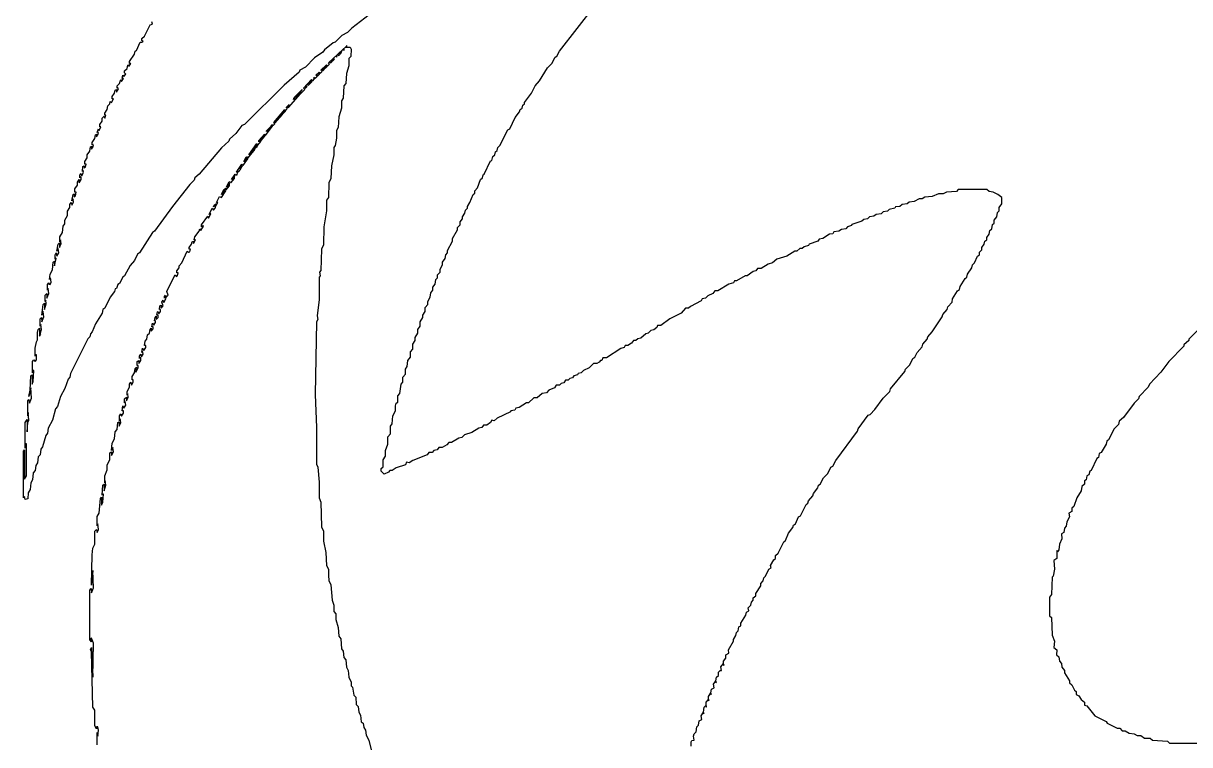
# Model space of a CAD drawing. Extents: x -695846 to 822170, y -413475 to 397179.
# Drawn here: x 389659 to 390174, y 307938 to 308257 of the extents above; entities that cross this region are included whole.
import ezdxf

# ---------------------------------------------------------------- set-up
doc = ezdxf.new("R2010")
doc.units = 0
doc.header["$LTSCALE"] = 1000
doc.header["$MEASUREMENT"] = 0

# ---------------------------------------------------------------- blocks, each defined once
blk = doc.blocks.new('中亿国际')
at = {"color": 4, "linetype": 'Continuous'}
for points in [[(2530224.44, -167420.67), (2530216.76, -167426.43), (2530214.84, -167428.35), (2530212.37, -167429.73), (2530209.35, -167432.74), (2530208.53, -167433.02), (2530204.69, -167436.04), (2530203.87, -167437.13), (2530200.3, -167439.6), (2530196.19, -167443.72), (2530193.72, -167445.09), (2530193.44, -167445.91), (2530186.86, -167451.67), (2530169.3, -167468.96), (2530168.2, -167469.5), (2530165.46, -167473.07), (2530162.72, -167475.54), (2530162.44, -167476.36), (2530159.15, -167479.38), (2530149.27, -167490.9), (2530147.35, -167492.55), (2530147.08, -167493.65), (2530145.16, -167495.57), (2530137.48, -167505.17), (2530129.52, -167516.14), (2530128.7, -167516.69), (2530122.94, -167525.74), (2530122.12, -167526.29), (2530120.74, -167529.04), (2530118.82, -167531.23), (2530116.35, -167535.89), (2530115.53, -167536.44), (2530114.16, -167539.19), (2530113.34, -167539.73), (2530112.79, -167541.38), (2530112.24, -167541.66), (2530111.96, -167542.75), (2530110.04, -167545.22), (2530107.58, -167550.16), (2530106.75, -167550.71), (2530106.48, -167552.35), (2530103.46, -167557.02), (2530102.09, -167560.58), (2530101.27, -167561.41), (2530100.99, -167562.78), (2530100.17, -167563.6), (2530092.49, -167578.97), (2530092.21, -167580.61), (2530091.39, -167581.43), (2530090.02, -167585.55), (2530088.1, -167589.12), (2530086.73, -167593.5), (2530085.9, -167594.6), (2530084.53, -167599.54), (2530082.61, -167603.11), (2530082.34, -167605.3), (2530081.51, -167606.4), (2530080.14, -167611.34), (2530079.32, -167612.43), (2530079.04, -167614.9), (2530078.22, -167615.73), (2530077.95, -167618.47), (2530077.12, -167619.57), (2530076.85, -167621.76), (2530076.03, -167622.86), (2530075.75, -167625.88), (2530074.93, -167627.25), (2530074.66, -167630.27), (2530073.83, -167631.64), (2530073.56, -167634.38), (2530072.46, -167634.66), (2530072.19, -167633.28), (2530071.64, -167633.83), (2530071.64, -167613.26), (2530072.19, -167612.71), (2530072.19, -167625.6), (2530073.01, -167624.23), (2530073.01, -167609.97), (2530072.46, -167609.97), (2530072.46, -167611.89), (2530072.46, -167600.64), (2530073.28, -167599.27), (2530073.28, -167604.75), (2530073.56, -167600.64), (2530074.11, -167599.54), (2530073.83, -167596.25), (2530073.56, -167597.62), (2530073.56, -167591.04), (2530074.11, -167590.49), (2530074.38, -167592.13), (2530075.2, -167589.94), (2530074.93, -167585.27), (2530074.11, -167589.12), (2530074.66, -167586.37), (2530074.93, -167580.06), (2530075.48, -167579.51), (2530075.48, -167583.63), (2530076.03, -167582.53), (2530076.3, -167577.59), (2530075.75, -167577.59), (2530075.75, -167578.69), (2530075.75, -167573.75), (2530076.3, -167572.93), (2530076.85, -167573.75), (2530077.4, -167572.93), (2530077.4, -167570.73), (2530076.85, -167570.73), (2530076.85, -167571.28), (2530076.85, -167567.72), (2530077.4, -167564.97), (2530077.95, -167564.15), (2530077.95, -167560.86), (2530078.22, -167559.49), (2530078.77, -167558.94), (2530078.77, -167562.5), (2530079.32, -167561.68), (2530079.04, -167561.41), (2530079.59, -167559.49), (2530079.32, -167557.29), (2530079.04, -167558.12), (2530079.04, -167554.82), (2530079.59, -167554.27), (2530079.87, -167556.2), (2530080.69, -167554), (2530080.42, -167551.53), (2530079.87, -167553.18), (2530080.42, -167548.51), (2530080.96, -167547.96), (2530080.96, -167550.71), (2530081.79, -167548.24), (2530081.51, -167546.59), (2530081.24, -167547.14), (2530081.24, -167544.4), (2530082.06, -167543.58), (2530082.06, -167545.77), (2530082.89, -167543.58), (2530082.61, -167541.38), (2530082.34, -167542.2), (2530082.34, -167539.73), (2530082.89, -167538.91), (2530082.89, -167539.46), (2530083.43, -167539.73), (2530083.98, -167538.64), (2530083.71, -167536.72), (2530083.16, -167537.54), (2530083.43, -167535.07), (2530084.53, -167533.15), (2530084.81, -167529.86), (2530085.35, -167529.31), (2530085.35, -167531.5), (2530086.18, -167528.21), (2530085.9, -167527.94), (2530085.63, -167528.49), (2530085.63, -167526.57), (2530086.18, -167525.74), (2530086.45, -167527.12), (2530087.27, -167525.74), (2530087, -167523.82), (2530086.45, -167524.92), (2530087, -167521.9), (2530087.55, -167521.35), (2530087.55, -167523.27), (2530088.37, -167521.63), (2530088.1, -167519.98), (2530087.82, -167520.81), (2530087.82, -167518.61), (2530088.92, -167516.69), (2530089.19, -167513.95), (2530090.02, -167512.85), (2530090.02, -167511.2), (2530091.12, -167509.28), (2530091.12, -167507.36), (2530092.21, -167505.72), (2530092.21, -167504.35), (2530092.76, -167503.52), (2530093.04, -167504.62), (2530093.86, -167503.25), (2530093.58, -167501.88), (2530093.04, -167502.7), (2530093.58, -167499.96), (2530094.13, -167499.68), (2530094.13, -167501.05), (2530094.68, -167500.5), (2530094.96, -167498.86), (2530094.41, -167498.86), (2530094.41, -167497.49), (2530095.5, -167495.84), (2530095.5, -167494.47), (2530096.33, -167493.37), (2530096.33, -167494.74), (2530097.15, -167493.37), (2530097.15, -167492.27), (2530096.88, -167492), (2530096.6, -167492.55), (2530096.6, -167491.45), (2530097.15, -167490.63), (2530097.43, -167491.73), (2530098.25, -167490.08), (2530097.97, -167489.26), (2530097.7, -167489.81), (2530097.97, -167487.61), (2530098.52, -167487.34), (2530098.52, -167488.16), (2530099.07, -167487.89), (2530099.35, -167486.51), (2530098.8, -167486.51), (2530098.8, -167485.42), (2530099.89, -167483.77), (2530099.89, -167482.4), (2530100.99, -167480.75), (2530101.27, -167478.83), (2530101.81, -167478.56), (2530101.81, -167479.93), (2530102.64, -167478.56), (2530102.36, -167477.73), (2530102.09, -167478.01), (2530102.09, -167476.91), (2530103.19, -167475.27), (2530103.46, -167473.62), (2530104.01, -167473.35), (2530104.01, -167474.44), (2530104.83, -167473.07), (2530104.56, -167472.25), (2530104.28, -167472.52), (2530104.83, -167470.88), (2530105.11, -167471.7), (2530105.93, -167470.05), (2530105.38, -167470.05), (2530105.38, -167468.96), (2530106.48, -167467.58), (2530106.48, -167466.21), (2530107.3, -167465.39), (2530107.58, -167466.21), (2530108.12, -167464.84), (2530107.58, -167464.84), (2530107.58, -167464.02), (2530108.67, -167462.37), (2530108.95, -167460.73), (2530109.77, -167459.9), (2530110.04, -167458.81), (2530110.59, -167459.35), (2530111.42, -167457.71), (2530110.87, -167457.71), (2530110.87, -167456.61), (2530111.96, -167455.24), (2530112.24, -167453.87), (2530112.79, -167453.59), (2530112.79, -167454.69), (2530113.61, -167453.32), (2530113.34, -167452.77), (2530113.06, -167453.04), (2530113.06, -167451.95), (2530114.16, -167450.85), (2530114.71, -167449.2), (2530114.98, -167450.03), (2530115.81, -167448.65), (2530115.26, -167448.65), (2530115.53, -167447.28), (2530116.08, -167447.83), (2530116.9, -167446.73), (2530116.35, -167446.19), (2530116.35, -167445.36), (2530117.45, -167444.27), (2530117.73, -167442.89), (2530118.27, -167442.62), (2530118.27, -167443.44), (2530119.1, -167442.07), (2530118.55, -167442.07), (2530118.55, -167441.25), (2530120.74, -167437.96), (2530121.02, -167436.58), (2530121.57, -167436.31), (2530123.21, -167432.74), (2530124.04, -167432.74), (2530124.58, -167432.19), (2530124.04, -167431.92), (2530124.04, -167431.1), (2530125.13, -167430), (2530127.6, -167425.06), (2530128.7, -167424.79), (2530128.43, -167423.69)], [(2530595.9, -167554.27), (2530586.29, -167563.88), (2530586.29, -167564.43), (2530584.1, -167566.35), (2530584.1, -167566.89), (2530577.52, -167573.75), (2530573.95, -167578.42), (2530569.01, -167583.63), (2530568.46, -167585), (2530564.35, -167589.12), (2530564.07, -167590.21), (2530562.15, -167592.13), (2530557.49, -167598.44), (2530555.57, -167600.09), (2530555.29, -167601.46), (2530553.37, -167603.38), (2530550.9, -167608.32), (2530550.08, -167608.87), (2530549.81, -167610.24), (2530547.61, -167613.81), (2530546.79, -167614.35), (2530546.52, -167616), (2530545.69, -167616.55), (2530543.22, -167621.76), (2530542.67, -167622.04), (2530542.13, -167623.68), (2530541.3, -167624.23), (2530541.03, -167625.88), (2530540.21, -167626.43), (2530540.21, -167627.8), (2530539.11, -167628.89), (2530538.83, -167630.81), (2530536.91, -167633.83), (2530535.54, -167637.67), (2530534.72, -167638.5), (2530534.72, -167639.87), (2530533.35, -167640.69), (2530533.62, -167642.34), (2530532.52, -167644.53), (2530532.25, -167646.45), (2530531.43, -167647.28), (2530531.15, -167649.2), (2530530.05, -167649.74), (2530530.33, -167651.94), (2530529.23, -167654.41), (2530528.96, -167656.88), (2530528.41, -167657.7), (2530528.13, -167657.15), (2530528.13, -167660.72), (2530526.76, -167661.54), (2530527.04, -167665.38), (2530526.49, -167668.4), (2530525.94, -167668.95), (2530525.67, -167676.63), (2530524.84, -167677.73), (2530524.84, -167685.96), (2530525.67, -167686.78), (2530525.94, -167694.46), (2530527.04, -167697.2), (2530526.76, -167699.95), (2530528.13, -167701.05), (2530527.86, -167703.24), (2530528.96, -167704.06), (2530529.23, -167705.98), (2530530.05, -167707.08), (2530530.33, -167708.73), (2530531.43, -167710.1), (2530531.43, -167711.2), (2530533.62, -167714.76), (2530533.62, -167715.59), (2530534.72, -167716.41), (2530535.82, -167718.88), (2530536.64, -167719.43), (2530536.64, -167720.8), (2530537.74, -167721.35), (2530538.83, -167722.99), (2530540.21, -167724.09), (2530540.21, -167725.46), (2530541.3, -167725.74), (2530544.87, -167730.12), (2530549.81, -167732.59), (2530550.36, -167733.42), (2530554.75, -167735.61), (2530555.84, -167735.61), (2530556.94, -167736.71), (2530558.31, -167736.71), (2530559.96, -167737.81), (2530562.15, -167738.08), (2530563.52, -167738.9), (2530565.17, -167738.9), (2530566.82, -167740), (2530569.29, -167740), (2530570.38, -167740.82), (2530576.97, -167741.37), (2530577.79, -167742.2), (2530598.91, -167742.2)], [(2530366.55, -167743.57), (2530366.55, -167741.65), (2530366.82, -167741.1), (2530367.92, -167740.82), (2530367.65, -167739.18), (2530367.92, -167738.08), (2530368.74, -167737.26), (2530369.02, -167735.06), (2530369.84, -167734.24), (2530370.12, -167732.32), (2530371.21, -167731.77), (2530370.94, -167730.12), (2530372.04, -167728.48), (2530372.31, -167726.28), (2530373.13, -167725.46), (2530373.13, -167724.09), (2530374.23, -167722.99), (2530374.23, -167721.62), (2530375.33, -167719.97), (2530375.6, -167718.33), (2530376.7, -167717.78), (2530376.43, -167716.13), (2530377.52, -167714.76), (2530377.8, -167713.12), (2530378.62, -167712.29), (2530378.62, -167710.92), (2530379.44, -167710.1), (2530379.99, -167710.1), (2530379.72, -167708.45), (2530380.82, -167707.08), (2530380.82, -167705.98), (2530381.91, -167704.61), (2530381.91, -167703.24), (2530383.28, -167702.42), (2530383.01, -167701.05), (2530385.2, -167697.2), (2530385.2, -167696.38), (2530386.3, -167694.74), (2530386.58, -167693.36), (2530387.4, -167692.54), (2530387.67, -167690.89), (2530388.5, -167690.35), (2530388.5, -167689.25), (2530390.69, -167685.68), (2530390.97, -167684.31), (2530392.06, -167683.76), (2530391.79, -167682.39), (2530392.89, -167681.29), (2530393.16, -167679.92), (2530393.98, -167679.1), (2530393.98, -167678), (2530395.08, -167677.18), (2530395.08, -167676.08), (2530397.28, -167672.79), (2530397.28, -167671.69), (2530398.37, -167670.59), (2530398.65, -167669.22), (2530399.47, -167668.4), (2530400.84, -167665.38), (2530401.94, -167664.83), (2530401.67, -167663.74), (2530403.04, -167661.27), (2530403.86, -167660.72), (2530403.86, -167659.35), (2530404.96, -167658.25), (2530407.43, -167653.31), (2530408.25, -167652.76), (2530409.62, -167649.47), (2530411.54, -167647), (2530411.82, -167645.9), (2530412.64, -167645.35), (2530414.01, -167642.34), (2530414.83, -167641.79), (2530417.3, -167636.85), (2530418.13, -167636.3), (2530418.4, -167635.2), (2530420.32, -167633.01), (2530420.59, -167631.91), (2530422.51, -167629.44), (2530422.79, -167628.35), (2530423.61, -167627.8), (2530424.98, -167625.05), (2530426.9, -167623.13), (2530428.28, -167620.39), (2530429.1, -167619.84), (2530430.47, -167617.37), (2530440.07, -167604.48), (2530440.35, -167603.38), (2530444.74, -167597.35), (2530445.56, -167597.07), (2530447.75, -167594.88), (2530451.32, -167589.94), (2530454.34, -167586.92), (2530454.61, -167585.82), (2530460.92, -167578.14), (2530461.2, -167577.04), (2530463.12, -167575.12), (2530464.49, -167572.38), (2530465.31, -167571.83), (2530466.41, -167569.64), (2530468.6, -167567.17), (2530468.88, -167566.07), (2530470.8, -167563.88), (2530471.07, -167562.78), (2530472.99, -167560.58), (2530477.38, -167554), (2530477.66, -167552.9), (2530479.58, -167550.71), (2530479.85, -167549.61), (2530481.77, -167547.42), (2530482.05, -167546.04), (2530484.24, -167542.48), (2530485.06, -167541.93), (2530485.34, -167540.56), (2530487.53, -167536.99), (2530488.36, -167536.44), (2530488.63, -167535.07), (2530490.55, -167532.33), (2530490.82, -167530.96), (2530491.65, -167530.13), (2530493.02, -167527.12), (2530493.84, -167526.57), (2530493.84, -167525.47), (2530494.94, -167524.37), (2530494.94, -167523.27), (2530496.04, -167521.9), (2530496.31, -167520.53), (2530497.13, -167519.98), (2530497.13, -167518.89), (2530498.23, -167517.51), (2530498.51, -167515.87), (2530499.33, -167515.04), (2530499.6, -167513.12), (2530500.43, -167512.58), (2530500.43, -167511.2), (2530501.52, -167509.83), (2530501.8, -167507.91), (2530502.62, -167507.09), (2530502.62, -167505.72), (2530503.72, -167504.07), (2530503.72, -167501.33), (2530502.07, -167499.96), (2530499.88, -167498.86), (2530498.23, -167498.58), (2530497.13, -167497.76), (2530484.51, -167497.76), (2530483.69, -167498.58), (2530479.3, -167498.86), (2530477.93, -167499.68), (2530475.74, -167499.68), (2530472.99, -167500.78), (2530469.7, -167501.05), (2530468.6, -167501.88), (2530467.23, -167501.88), (2530465.04, -167502.97), (2530462.84, -167503.25), (2530462.02, -167504.07), (2530459.82, -167504.35), (2530458.73, -167505.17), (2530456.81, -167505.44), (2530456.53, -167505.99), (2530454.06, -167506.54), (2530453.24, -167507.36), (2530451.32, -167507.64), (2530450.5, -167508.46), (2530448.3, -167508.73), (2530447.21, -167509.56), (2530445.28, -167509.83), (2530444.46, -167510.66), (2530442.82, -167510.93), (2530441.99, -167511.75), (2530437.6, -167513.12), (2530437.33, -167513.67), (2530435.68, -167514.22), (2530434.86, -167515.04), (2530432.94, -167515.32), (2530431.84, -167516.14), (2530429.65, -167516.42), (2530429.1, -167517.24), (2530427.73, -167517.51), (2530424.71, -167519.43), (2530423.06, -167519.71), (2530422.51, -167520.53), (2530418.67, -167521.9), (2530418.4, -167522.45), (2530416.48, -167523), (2530415.66, -167523.82), (2530414.56, -167523.82), (2530413.19, -167524.92), (2530412.36, -167524.92), (2530408.8, -167527.12), (2530404.41, -167528.49), (2530402.49, -167530.13), (2530400.57, -167530.68), (2530397.55, -167532.6), (2530395.9, -167532.6), (2530395.08, -167533.7), (2530393.98, -167533.97), (2530391.24, -167535.89), (2530390.42, -167535.89), (2530386.58, -167538.09), (2530385.75, -167538.09), (2530385.2, -167538.91), (2530383.28, -167539.46), (2530378.35, -167542.48), (2530376.97, -167542.48), (2530376.15, -167543.58), (2530373.96, -167544.67), (2530372.86, -167545.77), (2530371.49, -167546.04), (2530370.94, -167546.87), (2530366.28, -167549.34), (2530365.45, -167550.16), (2530364.08, -167550.16), (2530362.16, -167552.35), (2530357.22, -167554.82), (2530353.11, -167557.84), (2530351.74, -167557.84), (2530351.46, -167558.66), (2530350.09, -167559.76), (2530348.72, -167560.04), (2530347.62, -167561.13), (2530346.52, -167561.41), (2530344.33, -167563.33), (2530342.96, -167563.6), (2530342.13, -167564.43), (2530341.04, -167564.43), (2530340.21, -167565.52), (2530338.57, -167566.62), (2530337.47, -167566.62), (2530336.92, -167567.44), (2530335.55, -167567.99), (2530329.24, -167572.11), (2530327.59, -167572.11), (2530327.05, -167573.2), (2530326.5, -167573.2), (2530325.95, -167574.03), (2530324.85, -167574.58), (2530323.48, -167574.58), (2530321.56, -167576.5), (2530319.09, -167577.59), (2530317.99, -167578.69), (2530316.62, -167578.97), (2530316.35, -167579.51), (2530314.7, -167580.06), (2530314.15, -167580.89), (2530313.05, -167581.16), (2530312.23, -167581.98), (2530311.13, -167581.98), (2530310.31, -167583.08), (2530309.21, -167583.35), (2530308.39, -167584.18), (2530307.02, -167584.18), (2530306.2, -167585.27), (2530303.73, -167586.37), (2530302.63, -167587.47), (2530300.71, -167587.74), (2530298.51, -167589.66), (2530297.14, -167589.66), (2530294.67, -167591.86), (2530293.85, -167591.86), (2530290.56, -167594.05), (2530289.19, -167594.33), (2530288.64, -167595.15), (2530286.99, -167595.43), (2530286.72, -167595.97), (2530280.96, -167598.72), (2530279.58, -167599.81), (2530278.49, -167599.54), (2530277.94, -167600.64), (2530276.29, -167601.74), (2530274.92, -167601.74), (2530274.1, -167602.83), (2530272.73, -167603.11), (2530269.71, -167605.03), (2530266.42, -167606.12), (2530265.32, -167607.22), (2530263.95, -167607.5), (2530260.66, -167609.42), (2530259.56, -167609.42), (2530258.74, -167610.51), (2530256.54, -167611.61), (2530255.17, -167611.61), (2530254.35, -167612.71), (2530252.97, -167612.98), (2530252.15, -167613.81), (2530250.78, -167613.81), (2530249.96, -167614.9), (2530243.65, -167617.37), (2530242, -167618.47), (2530240.9, -167618.2), (2530240.35, -167619.29), (2530236.24, -167620.66), (2530234.59, -167621.76), (2530233.5, -167621.76), (2530232.95, -167622.58), (2530231.03, -167623.41), (2530229.66, -167622.04), (2530229.66, -167620.94), (2530230.48, -167620.12), (2530230.48, -167617.1), (2530231.58, -167615.45), (2530231.58, -167612.98), (2530232.67, -167610.24), (2530232.67, -167606.95), (2530233.77, -167605.58), (2530233.77, -167602.28), (2530234.59, -167601.19), (2530234.87, -167597.62), (2530235.97, -167595.43), (2530235.97, -167593.23), (2530236.24, -167592.13), (2530237.06, -167591.58), (2530237.06, -167588.84), (2530237.89, -167587.74), (2530238.43, -167583.63), (2530239.26, -167582.81), (2530239.26, -167580.61), (2530240.35, -167579.24), (2530240.35, -167577.04), (2530241.18, -167575.95), (2530241.45, -167573.2), (2530242.55, -167571.83), (2530242.55, -167569.36), (2530243.65, -167568.27), (2530243.65, -167566.07), (2530244.74, -167564.43), (2530244.74, -167563.05), (2530245.84, -167561.13), (2530245.84, -167559.49), (2530246.94, -167558.12), (2530246.94, -167556.2), (2530248.04, -167554.27), (2530248.04, -167553.18), (2530249.13, -167551.53), (2530249.13, -167549.89), (2530250.23, -167548.51), (2530250.23, -167547.14), (2530251.33, -167545.22), (2530251.6, -167543.3), (2530252.43, -167542.2), (2530252.43, -167540.83), (2530253.52, -167539.46), (2530253.8, -167537.54), (2530254.62, -167536.72), (2530254.62, -167535.35), (2530255.72, -167534.25), (2530255.72, -167532.88), (2530256.81, -167530.96), (2530256.81, -167529.86), (2530257.91, -167528.21), (2530258.19, -167526.57), (2530259.01, -167525.74), (2530259.01, -167524.65), (2530261.2, -167520.53), (2530261.2, -167519.43), (2530263.4, -167515.59), (2530263.4, -167514.5), (2530264.5, -167513.4), (2530264.5, -167512.03), (2530265.59, -167510.66), (2530265.59, -167509.83), (2530266.69, -167508.19), (2530266.97, -167506.81), (2530267.79, -167505.99), (2530267.79, -167505.17), (2530268.89, -167503.52), (2530270.26, -167499.96), (2530271.08, -167499.41), (2530271.08, -167498.31), (2530272.18, -167496.94), (2530273.55, -167493.37), (2530274.37, -167492.55), (2530274.65, -167491.18), (2530275.2, -167490.9), (2530277.94, -167485.14), (2530278.49, -167484.87), (2530279.04, -167483.22), (2530279.86, -167482.4), (2530280.13, -167481.03), (2530280.96, -167480.48), (2530281.23, -167479.11), (2530282.05, -167478.28), (2530285.62, -167471.42), (2530286.44, -167470.88), (2530288.91, -167465.94), (2530290.83, -167463.47), (2530291.11, -167462.37), (2530291.93, -167461.82), (2530292.2, -167460.45), (2530293.03, -167459.9), (2530293.03, -167459.35), (2530296.05, -167455.24), (2530297.69, -167451.95), (2530299.61, -167449.75), (2530303.18, -167443.99), (2530305.1, -167442.07), (2530306.47, -167439.33), (2530307.29, -167438.78), (2530308.39, -167436.58), (2530324.03, -167416.56)], [(2530214.29, -167434.39), (2530214.57, -167434.11), (2530214.02, -167434.94), (2530215.94, -167434.94), (2530216.49, -167435.76), (2530216.21, -167439.05), (2530215.39, -167439.88), (2530215.39, -167443.17), (2530214.29, -167446.46), (2530214.02, -167450.85), (2530213.2, -167451.95), (2530212.92, -167457.43), (2530212.1, -167458.53), (2530212.1, -167461.82), (2530211, -167465.66), (2530210.73, -167470.33), (2530209.9, -167471.7), (2530209.9, -167474.99), (2530209.35, -167478.28), (2530208.81, -167479.11), (2530208.81, -167482.4), (2530207.71, -167487.34), (2530207.43, -167492.82), (2530206.61, -167494.74), (2530206.34, -167501.33), (2530205.51, -167502.42), (2530205.51, -167507.09), (2530204.42, -167514.22), (2530204.14, -167522.18), (2530203.32, -167524.1), (2530203.04, -167533.43), (2530202.5, -167534.25), (2530202.77, -167535.89), (2530202.22, -167536.44), (2530202.22, -167546.32), (2530201.4, -167553.45), (2530201.67, -167555.1), (2530201.12, -167556.2), (2530200.58, -167588.29), (2530201.12, -167602.83), (2530201.12, -167619.02), (2530201.67, -167620.39), (2530202.22, -167626.97), (2530202.22, -167633.83), (2530203.04, -167635.75), (2530203.32, -167646.73), (2530204.14, -167648.65), (2530204.14, -167653.04), (2530205.24, -167657.97), (2530205.51, -167663.74), (2530206.34, -167665.38), (2530206.34, -167668.12), (2530206.61, -167670.32), (2530207.43, -167672.24), (2530207.98, -167679.1), (2530208.81, -167681.29), (2530208.81, -167684.04), (2530209.63, -167685.13), (2530209.63, -167687.6), (2530210.73, -167691.17), (2530211, -167695.01), (2530211.82, -167696.11), (2530212.1, -167700.5), (2530212.92, -167701.59), (2530213.2, -167704.34), (2530214.02, -167705.43), (2530214.29, -167708.73), (2530215.12, -167710.1), (2530215.39, -167713.12), (2530216.49, -167715.31), (2530216.49, -167716.96), (2530217.04, -167717.51), (2530217.58, -167721.07), (2530218.41, -167721.89), (2530218.68, -167725.19), (2530219.51, -167726.01), (2530219.78, -167728.48), (2530220.6, -167729.85), (2530220.88, -167732.87), (2530221.7, -167733.42), (2530221.97, -167735.34), (2530222.8, -167736.43), (2530223.07, -167738.63), (2530224.17, -167740.82), (2530225.27, -167745.21)], [(2530104.28, -167743.02), (2530104.28, -167737.53), (2530104.56, -167739.18), (2530104.83, -167736.43), (2530104.56, -167735.06), (2530104.01, -167735.06), (2530104.01, -167735.89), (2530103.19, -167734.51), (2530103.19, -167727.66), (2530102.36, -167726.28), (2530101.81, -167701.87), (2530101.27, -167701.05), (2530101.81, -167699.95), (2530102.36, -167713.12), (2530102.64, -167698.03), (2530101.81, -167695.83), (2530101.27, -167696.11), (2530101.81, -167697.48), (2530100.99, -167696.66), (2530100.99, -167674.71), (2530101.54, -167673.89), (2530101.81, -167675.81), (2530102.64, -167673.61), (2530102.36, -167665.93), (2530101.81, -167672.51), (2530102.09, -167659.07), (2530102.36, -167656.05), (2530103.19, -167654.41), (2530103.19, -167648.65), (2530104.01, -167647.82), (2530104.28, -167649.2), (2530104.83, -167647.82), (2530104.56, -167645.35), (2530104.28, -167646.18), (2530104.28, -167642.06), (2530105.11, -167640.69), (2530105.66, -167634.11), (2530106.2, -167633.56), (2530106.2, -167637.12), (2530106.75, -167635.75), (2530107.03, -167632.19), (2530106.48, -167632.19), (2530106.48, -167632.74), (2530106.75, -167628.35), (2530107.3, -167627.8), (2530107.3, -167630.81), (2530108.12, -167628.35), (2530107.85, -167626.43), (2530107.58, -167627.25), (2530107.58, -167624.23), (2530108.67, -167621.49), (2530108.67, -167619.29), (2530109.77, -167617.1), (2530109.77, -167614.08), (2530110.59, -167613.53), (2530110.59, -167615.18), (2530111.42, -167613.53), (2530111.14, -167611.61), (2530110.59, -167612.98), (2530110.87, -167609.69), (2530111.96, -167607.77), (2530112.24, -167604.75), (2530113.06, -167603.66), (2530113.34, -167600.64), (2530113.89, -167600.36), (2530113.89, -167602.28), (2530114.71, -167600.64), (2530114.43, -167598.99), (2530114.16, -167599.81), (2530114.16, -167597.62), (2530114.71, -167596.8), (2530114.98, -167597.89), (2530115.81, -167596.52), (2530115.81, -167595.43), (2530115.26, -167595.43), (2530115.53, -167593.23), (2530116.08, -167594.33), (2530116.9, -167592.96), (2530116.63, -167591.31), (2530116.35, -167591.86), (2530116.35, -167590.21), (2530117.18, -167589.39), (2530117.18, -167591.04), (2530118, -167589.39), (2530117.73, -167588.02), (2530117.45, -167588.57), (2530117.45, -167586.92), (2530118.55, -167585), (2530118.55, -167583.63), (2530119.1, -167582.81), (2530119.37, -167584.18), (2530120.2, -167582.81), (2530120.2, -167581.71), (2530119.65, -167581.71), (2530119.65, -167580.34), (2530120.74, -167578.69), (2530121.02, -167576.77), (2530121.57, -167576.22), (2530121.02, -167577.59), (2530121.29, -167578.42), (2530122.39, -167576.5), (2530122.39, -167575.4), (2530121.84, -167575.4), (2530121.84, -167573.75), (2530122.66, -167573.2), (2530122.66, -167574.58), (2530123.49, -167573.2), (2530123.49, -167572.11), (2530123.21, -167571.83), (2530122.94, -167572.38), (2530122.94, -167571.28), (2530123.49, -167570.46), (2530123.76, -167571.56), (2530124.58, -167570.46), (2530124.31, -167569.09), (2530124.04, -167569.64), (2530124.31, -167567.72), (2530124.86, -167568.81), (2530125.68, -167567.44), (2530125.68, -167566.62), (2530125.13, -167566.62), (2530125.41, -167564.7), (2530126.23, -167563.88), (2530126.5, -167561.96), (2530127.33, -167561.13), (2530127.6, -167559.49), (2530128.15, -167558.94), (2530128.15, -167560.31), (2530128.97, -167559.21), (2530128.97, -167558.39), (2530128.43, -167558.39), (2530128.7, -167556.74), (2530129.25, -167557.57), (2530130.07, -167556.47), (2530130.07, -167555.65), (2530129.52, -167555.65), (2530129.8, -167554.27), (2530130.35, -167553.73), (2530130.35, -167555.1), (2530131.17, -167554.27), (2530131.17, -167553.18), (2530130.62, -167553.18), (2530130.89, -167551.81), (2530131.17, -167551.53), (2530131.44, -167552.63), (2530132.27, -167551.53), (2530132.27, -167550.71), (2530131.72, -167550.71), (2530131.99, -167549.06), (2530132.54, -167548.79), (2530132.54, -167550.16), (2530133.36, -167549.06), (2530132.81, -167547.42), (2530133.36, -167546.59), (2530133.64, -167547.69), (2530134.73, -167545.77), (2530134.46, -167544.95), (2530133.91, -167545.77), (2530133.91, -167544.95), (2530134.46, -167544.4), (2530134.73, -167545.22), (2530135.56, -167544.4), (2530135.01, -167542.75), (2530138.58, -167535.62), (2530138.85, -167535.35), (2530139.12, -167536.17), (2530139.67, -167535.89), (2530139.95, -167534.52), (2530139.4, -167534.52), (2530139.4, -167533.7), (2530140.5, -167532.33), (2530140.5, -167531.5), (2530141.59, -167530.13), (2530144.06, -167524.92), (2530144.61, -167525.47), (2530145.16, -167525.19), (2530145.43, -167524.1), (2530144.89, -167524.1), (2530144.89, -167523.27), (2530145.98, -167521.9), (2530146.26, -167520.81), (2530146.81, -167520.53), (2530146.81, -167521.63), (2530147.63, -167519.98), (2530147.08, -167519.98), (2530147.35, -167518.61), (2530149.27, -167516.14), (2530149.55, -167515.04), (2530150.1, -167515.87), (2530151.2, -167513.95), (2530150.92, -167513.67), (2530150.37, -167514.22), (2530150.37, -167513.4), (2530153.12, -167509.56), (2530153.39, -167510.38), (2530154.49, -167508.46), (2530154.21, -167508.19), (2530153.66, -167508.73), (2530155.04, -167505.99), (2530155.58, -167506.81), (2530156.41, -167505.99), (2530156.68, -167504.89), (2530156.41, -167504.62), (2530155.58, -167505.44), (2530155.86, -167504.62), (2530156.68, -167504.07), (2530156.68, -167504.89), (2530157.5, -167503.52), (2530156.96, -167503.52), (2530158.33, -167500.78), (2530159.15, -167501.33), (2530161.07, -167498.31), (2530160.8, -167497.76), (2530159.15, -167499.96), (2530160.25, -167497.76), (2530161.07, -167497.21), (2530161.07, -167498.04), (2530162.72, -167496.12), (2530162.72, -167494.74), (2530161.35, -167496.66), (2530162.44, -167494.47), (2530162.99, -167494.19), (2530163.27, -167494.74), (2530164.91, -167492.82), (2530164.91, -167491.73), (2530163.54, -167493.37), (2530165.19, -167490.9), (2530165.46, -167491.45), (2530166.01, -167491.18), (2530166.28, -167490.35), (2530165.74, -167490.08), (2530168.2, -167486.51), (2530168.75, -167487.06), (2530169.85, -167485.42), (2530169.03, -167485.42), (2530170.12, -167483.5), (2530170.67, -167483.22), (2530170.95, -167483.77), (2530173.97, -167479.93), (2530173.69, -167479.38), (2530171.22, -167482.4), (2530174.79, -167477.46), (2530175.06, -167478.28), (2530176.71, -167476.36), (2530176.43, -167475.81), (2530175.61, -167476.64), (2530175.61, -167476.09), (2530178.08, -167473.35), (2530178.63, -167473.89), (2530179.73, -167472.25), (2530178.9, -167471.97), (2530181.1, -167469.78), (2530181.37, -167468.96), (2530181.92, -167469.5), (2530182.74, -167468.68), (2530182.2, -167468.13), (2530187.13, -167462.37), (2530187.41, -167462.92), (2530188.23, -167461.82), (2530187.68, -167461.55), (2530189.05, -167460.18), (2530188.23, -167461.27), (2530188.78, -167461.55), (2530193.99, -167455.51), (2530193.44, -167455.24), (2530190.97, -167457.98), (2530191.25, -167457.16), (2530194.81, -167453.59), (2530193.72, -167454.96), (2530193.99, -167455.51), (2530195.91, -167453.59), (2530195.36, -167453.04), (2530198.93, -167449.2), (2530199.48, -167449.75), (2530200.3, -167448.93), (2530199.75, -167448.38), (2530200.3, -167448.11), (2530200.58, -167448.65), (2530201.4, -167447.83), (2530200.85, -167447.28), (2530202.22, -167445.91), (2530202.77, -167446.46), (2530203.59, -167445.64), (2530203.04, -167445.09), (2530205.51, -167442.62), (2530206.06, -167443.17), (2530206.89, -167442.35), (2530206.34, -167441.8), (2530214.29, -167434.39)], [(2530210.18, -167439.05), (2530209.9, -167438.78), (2530209.9, -167439.33), (2530210.18, -167439.05)], [(2530211.55, -167437.96), (2530211.27, -167437.41), (2530210.45, -167438.23), (2530211, -167438.5), (2530211.55, -167437.96)], [(2530212.37, -167436.86), (2530212.1, -167436.58), (2530211.27, -167437.41), (2530211.82, -167437.68), (2530212.37, -167436.86)], [(2530213.47, -167436.04), (2530212.92, -167435.76), (2530212.65, -167436.04), (2530213.47, -167436.04)], [(2530204.69, -167444.54), (2530204.42, -167443.99), (2530203.59, -167445.09), (2530203.87, -167445.36), (2530204.69, -167444.54)], [(2530205.79, -167443.44), (2530205.51, -167442.89), (2530204.69, -167443.99), (2530204.97, -167444.27), (2530205.79, -167443.44)], [(2530207.98, -167441.25), (2530207.71, -167440.7), (2530206.89, -167441.52), (2530207.43, -167441.8), (2530207.98, -167441.25)], [(2530209.08, -167440.15), (2530208.53, -167439.88), (2530207.98, -167440.7), (2530208.26, -167440.97), (2530209.08, -167440.15)], [(2530199.2, -167450.03), (2530198.93, -167449.48), (2530197.83, -167450.58), (2530198.38, -167450.85), (2530199.2, -167450.03)], [(2530202.5, -167446.73), (2530202.22, -167446.19), (2530201.12, -167447.28), (2530201.67, -167447.56), (2530202.5, -167446.73)], [(2530197.01, -167452.22), (2530196.46, -167451.95), (2530195.91, -167452.77), (2530196.19, -167453.04), (2530197.01, -167452.22)], [(2530198.11, -167451.12), (2530197.83, -167450.58), (2530197.01, -167451.4), (2530197.56, -167451.67), (2530198.11, -167451.12)], [(2530186.04, -167464.57), (2530186.31, -167464.29), (2530185.76, -167464.02), (2530182.47, -167468.13), (2530182.74, -167468.41), (2530186.04, -167464.57)], [(2530187.41, -167463.19), (2530187.13, -167462.65), (2530186.04, -167464.02), (2530186.31, -167464.29), (2530187.41, -167463.19)], [(2530181.65, -167469.78), (2530181.37, -167469.5), (2530179.45, -167471.7), (2530179.73, -167472.25), (2530181.65, -167469.78)], [(2530178.35, -167474.17), (2530178.08, -167473.62), (2530176.43, -167475.54), (2530176.71, -167476.09), (2530178.35, -167474.17)], [(2530175.06, -167478.56), (2530174.79, -167478.01), (2530173.97, -167479.11), (2530174.24, -167479.38), (2530175.06, -167478.56)], [(2530170.95, -167484.04), (2530170.4, -167483.77), (2530169.58, -167485.14), (2530169.85, -167485.42), (2530170.95, -167484.04)], [(2530167.66, -167488.71), (2530167.38, -167488.16), (2530166.28, -167489.26), (2530166.56, -167490.08), (2530167.66, -167488.71)], [(2530168.48, -167487.34), (2530168.2, -167487.06), (2530167.38, -167487.89), (2530167.66, -167488.43), (2530168.48, -167487.34)], [(2530381.09, -167707.63), (2530380.82, -167707.35), (2530380.82, -167707.9), (2530381.09, -167707.63)], [(2530377.8, -167715.31), (2530377.52, -167715.04), (2530377.52, -167715.59), (2530377.8, -167715.31)], [(2530374.51, -167723.27), (2530374.23, -167722.99), (2530374.23, -167723.54), (2530374.51, -167723.27)], [(2530375.6, -167720.52), (2530375.33, -167720.25), (2530375.33, -167720.8), (2530375.6, -167720.52)], [(2530373.41, -167726.01), (2530373.13, -167725.74), (2530373.13, -167726.28), (2530373.41, -167726.01)], [(2530372.31, -167729.03), (2530372.04, -167728.75), (2530372.04, -167729.3), (2530372.31, -167729.03)]]:
    blk.add_lwpolyline(points, dxfattribs=at)
blk = doc.blocks.new('3er1t35wer1t')
at = {"lineweight": 20}
blk.add_blockref('中亿国际', (-2213347.16, 470556.41), dxfattribs=at)

msp = doc.modelspace()

# ---------------------------------------------------------------- block references
msp.add_blockref('3er1t35wer1t', (72934.43, 5124.81))

doc.saveas('drawing.dxf')
